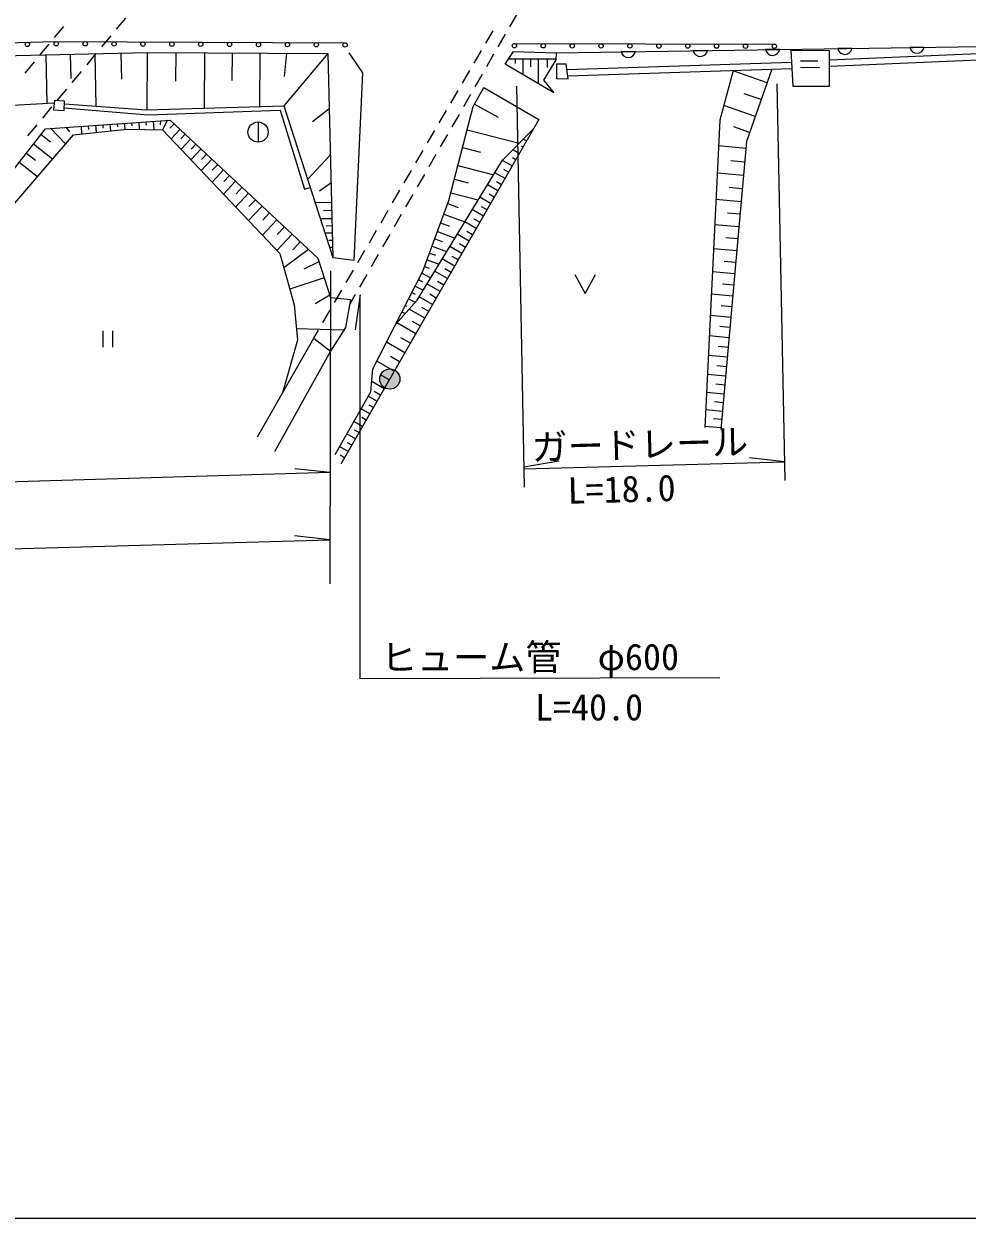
# Model space of a CAD drawing. Units: millimetres at full size, sheet at 1:1000; details may follow other scales. Extents: x 40000 to 680000, y 20000 to 380000.
# Drawn here: x 374806 to 440115, y 205000 to 287694 of the extents above; entities that cross this region are included whole.
import ezdxf
from ezdxf.enums import TextEntityAlignment as Align

# ---------------------------------------------------------------- set-up
doc = ezdxf.new("R2010")
doc.units = ezdxf.units.MM
doc.header["$LTSCALE"] = 1000
for name, color, linetype, lineweight in [('M-BGD', 7, 'Continuous', 13), ('M-STR-HTXT', 7, 'Continuous', 13), ('M-TTL-BAND', 7, 'Continuous', 25)]:
    doc.layers.add(name, color=color, linetype=linetype, lineweight=lineweight)
doc.styles.add('ＭＳ ゴシック', font='')
doc.styles.get('ＭＳ ゴシック').set_extended_font_data('MS Gothic')

msp = doc.modelspace()

# ---------------------------------------------------------------- hatches: boundary and pattern name
at = {"layer": 'M-BGD'}
msp.add_hatch(color=256, dxfattribs=at).paths.add_polyline_path([(400841, 263101, -1), (399441, 263101, -0.41421), (400141, 263801, -0.41421)])

# ---------------------------------------------------------------- linework, layer by layer
for p, q in [((381226, 287328), (381865, 288097)), ((408932, 288359), (408432, 287493)), ((377552, 287517), (376913, 286748)), ((406792, 286360), (407296, 287224)), ((408133, 286973), (407633, 286107)), ((376530, 286286), (375891, 285517)), ((380203, 286097), (380842, 286867)), ((408772, 286329), (426850, 286296)), ((430583, 285203), (457910, 286374)), ((376323, 285556), (376401, 282171)), ((378015, 285596), (378054, 283903)), ((379181, 284867), (379820, 285636)), ((379708, 285635), (379792, 282001)), ((381525, 285676), (381567, 283860)), ((383342, 285718), (383318, 281752)), ((385325, 285706), (385313, 283723)), ((387308, 285694), (387285, 281866)), ((389222, 285683), (389211, 283769)), ((391136, 285671), (391114, 281977)), ((395852, 285642), (392801, 282026)), ((392983, 285660), (392829, 284059)), ((405985, 284979), (406489, 285842)), ((407333, 285587), (406834, 284721)), ((417145, 285779), (416154, 285764)), ((422144, 285852), (421154, 285838)), ((427144, 285926), (426153, 285911)), ((432143, 285999), (431153, 285985)), ((437143, 286073), (436152, 286058)), ((375508, 285055), (374869, 284286)), ((411633, 285256), (408356, 285256)), ((408822, 285256), (408822, 284942)), ((409356, 285256), (409356, 284188)), ((409889, 285256), (409889, 284722)), ((410423, 285256), (410423, 283556)), ((411046, 285256), (411038, 284681)), ((412404, 284539), (427958, 285047)), ((412471, 284099), (427980, 284611)), ((428583, 285125), (429787, 285125)), ((428583, 284694), (429891, 284664)), ((378158, 283636), (378797, 284405)), ((405179, 283597), (405683, 284460)), ((406534, 284201), (406035, 283335)), ((426263, 283622), (423912, 284449)), ((377136, 282405), (377775, 283175)), ((404372, 282215), (404876, 283079)), ((405735, 282815), (405235, 281949)), ((425849, 282447), (424674, 282861)), ((406016, 282143), (407636, 281228)), ((425436, 281272), (423261, 282037)), ((376114, 281175), (376753, 281944)), ((395945, 281805), (394801, 280914)), ((403566, 280833), (404070, 281697)), ((404936, 281429), (404436, 280563)), ((375091, 279944), (375730, 280713)), ((376641, 280462), (377683, 279377)), ((377705, 280536), (377971, 280221)), ((378768, 280610), (378805, 280078)), ((379267, 280644), (379285, 280379)), ((379766, 280679), (379800, 280185)), ((380264, 280714), (380282, 280466)), ((380763, 280748), (380795, 280291)), ((381262, 280783), (381278, 280554)), ((381761, 280818), (381790, 280397)), ((382260, 280852), (382274, 280642)), ((382758, 280887), (382792, 280398)), ((383257, 280922), (383274, 280677)), ((383756, 280956), (383796, 280378)), ((384255, 280991), (384233, 280696)), ((384754, 281026), (384402, 280366)), ((385209, 280781), (384923, 280475)), ((385616, 280400), (384997, 279738)), ((391018, 280904), (391018, 279504)), ((405501, 280362), (409103, 279431)), ((425053, 280184), (423966, 280567)), ((375994, 280043), (376655, 279525)), ((385981, 280059), (385672, 279728)), ((386347, 279717), (385686, 279011)), ((402759, 279451), (403263, 280315)), ((404136, 280043), (403637, 279177)), ((409613, 279592), (409387, 279721)), ((374979, 278749), (375612, 278252)), ((375475, 279382), (376798, 278345)), ((387077, 279034), (386375, 278284)), ((386712, 279376), (386381, 279023)), ((387452, 278683), (387101, 278308)), ((401953, 278069), (402457, 278933)), ((405181, 279126), (406417, 278806)), ((409115, 278724), (408664, 278984)), ((409364, 279158), (409251, 279223)), ((424789, 279071), (422904, 279239)), ((374482, 278115), (375749, 277122)), ((387827, 278332), (387083, 277537)), ((388225, 277960), (387853, 277563)), ((396023, 278608), (394454, 276907)), ((403337, 278657), (402838, 277790)), ((404862, 277889), (407334, 277251)), ((408617, 277857), (407942, 278245)), ((408866, 278291), (408640, 278421)), ((424706, 278129), (423763, 278212)), ((388623, 277588), (387834, 276745)), ((389044, 277194), (388650, 276772)), ((401146, 276687), (401650, 277551)), ((402538, 277271), (402038, 276404)), ((408119, 276990), (407420, 277391)), ((408368, 277424), (408030, 277618)), ((424622, 277186), (422813, 277347)), ((389466, 276800), (388629, 275905)), ((389913, 276381), (389495, 275934)), ((396070, 276672), (395278, 276122)), ((404617, 276942), (405565, 276697)), ((407621, 276123), (406899, 276538)), ((407870, 276557), (407521, 276757)), ((424542, 276282), (423637, 276362)), ((390360, 275963), (389473, 275015)), ((390834, 275519), (390391, 275045)), ((400339, 275306), (400844, 276169)), ((401739, 275885), (401239, 275018)), ((404372, 275994), (406268, 275505)), ((407123, 275256), (406377, 275684)), ((407372, 275689), (407011, 275897)), ((424461, 275378), (422726, 275532)), ((391309, 275076), (390368, 274070)), ((391811, 274606), (391341, 274103)), ((396102, 275337), (394970, 275309)), ((396116, 274771), (395550, 274757)), ((399533, 273924), (400037, 274787)), ((404157, 275251), (404883, 274983)), ((406625, 274389), (405856, 274830)), ((406874, 274822), (406501, 275036)), ((424384, 274510), (423516, 274587)), ((392314, 274135), (391317, 273069)), ((396130, 274205), (395333, 274185)), ((400939, 274499), (400440, 273632)), ((403664, 273918), (404271, 273694)), ((403888, 274525), (405341, 273988)), ((406127, 273522), (405334, 273977)), ((406376, 273955), (405991, 274176)), ((424307, 273642), (422642, 273790)), ((393380, 273138), (392323, 272008)), ((392847, 273637), (392349, 273104)), ((396154, 273205), (395654, 273193)), ((396142, 273705), (395744, 273695)), ((398726, 272542), (399231, 273406)), ((400140, 273112), (399641, 272246)), ((403440, 273311), (404653, 272863)), ((405628, 272654), (404813, 273123)), ((405877, 273088), (405481, 273316)), ((394511, 272081), (392809, 270792)), ((393945, 272610), (393417, 272044)), ((396166, 272705), (395916, 272699)), ((396178, 272205), (395975, 272200)), ((403065, 272297), (404079, 271923)), ((403252, 272804), (403759, 272617)), ((405130, 271787), (404291, 272269)), ((405379, 272221), (404971, 272455)), ((424159, 271977), (422561, 272119)), ((424233, 272809), (423400, 272883)), ((396190, 271705), (396088, 271703)), ((397920, 271160), (398424, 272024)), ((399341, 271726), (398841, 270860)), ((402718, 271359), (403548, 271053)), ((402892, 271828), (403306, 271675)), ((404632, 270920), (403769, 271416)), ((404881, 271354), (404462, 271595)), ((424088, 271178), (423289, 271249)), ((395239, 271211), (394183, 270719)), ((397113, 269778), (397618, 270642)), ((402354, 270429), (402973, 270112)), ((402545, 270890), (402871, 270770)), ((404134, 270053), (403248, 270562)), ((404383, 270487), (403952, 270734)), ((424017, 270379), (422484, 270515)), ((395598, 270106), (393220, 269334)), ((398542, 270340), (398042, 269474)), ((402126, 269984), (402402, 269843)), ((403625, 269167), (402715, 269690)), ((403880, 269610), (403437, 269864)), ((423949, 269612), (423182, 269680)), ((395984, 268917), (394984, 268314)), ((396307, 268396), (396811, 269260)), ((397742, 268954), (397364, 268297)), ((401670, 269094), (401897, 268978)), ((401898, 269539), (402450, 269256)), ((403102, 268256), (402167, 268793)), ((403364, 268711), (402908, 268973)), ((423881, 268846), (422410, 268976)), ((401213, 268205), (401327, 268146)), ((401441, 268650), (401895, 268417)), ((402565, 267321), (401479, 267945)), ((402834, 267789), (402366, 268057)), ((423816, 268110), (423080, 268175)), ((395500, 267014), (396004, 267878)), ((400985, 267760), (401212, 267643)), ((423750, 267374), (422339, 267500)), ((380270, 266436), (380270, 265318)), ((380937, 266436), (380937, 265318)), ((396950, 266488), (393673, 266579)), ((394874, 265941), (395198, 266496)), ((401941, 266234), (400632, 266986)), ((402253, 266778), (401710, 267090)), ((423688, 266668), (422982, 266731)), ((401189, 264925), (399909, 265661)), ((401565, 265580), (400910, 265956)), ((423625, 265963), (422270, 266083)), ((400821, 264285), (400181, 264653)), ((423505, 264608), (422205, 264724)), ((423565, 265285), (422887, 265346)), ((400454, 263645), (399234, 264345)), ((423447, 263958), (422797, 264016)), ((400103, 263035), (399494, 263385)), ((423389, 263308), (422142, 263419)), ((399753, 262425), (398887, 262923)), ((399504, 261992), (399071, 262240)), ((423278, 262061), (422082, 262168)), ((423334, 262685), (422710, 262740)), ((399255, 261558), (398652, 261905)), ((423225, 261463), (422627, 261516)), ((398757, 260691), (398155, 261037)), ((399006, 261124), (398704, 261298)), ((423172, 260865), (422024, 260967)), ((398259, 259824), (397658, 260169)), ((398508, 260257), (398207, 260430)), ((423070, 259716), (421968, 259814)), ((423121, 260290), (422547, 260341)), ((397761, 258957), (397161, 259301)), ((398010, 259390), (397709, 259563)), ((397263, 258089), (396664, 258433)), ((397512, 258523), (397212, 258695)), ((397014, 257656), (396714, 257828))]:
    msp.add_line(p, q, dxfattribs=at)
for points in [[(315405, 284771), (376931, 286472), (397052, 286391)], [(411650, 285698), (456504, 286358), (472981, 286552)], [(315691, 259178), (316585, 282297), (318091, 283876), (347017, 284880), (383341, 285718), (395852, 285642), (396195, 271518), (397676, 271329), (398284, 284312), (397335, 285679)], [(430583, 284758), (457173, 285898), (473029, 286078)], [(423920, 284477), (422991, 281038), (421965, 259739)], [(426595, 284566), (424833, 279558), (423060, 259600)], [(396350, 257886), (398831, 262217), (398957, 263805), (402428, 270573), (404235, 275463), (405914, 281962), (406658, 283279), (410462, 281070), (396753, 257201)], [(376914, 282199), (372795, 281973), (368247, 280686), (365871, 278142), (364576, 275978), (352486, 260650)], [(377613, 282158), (383268, 281750), (392801, 282026), (396195, 271518)], [(377606, 281875), (383403, 281389), (392550, 281714), (394235, 276248), (394626, 276374)], [(358614, 257871), (376303, 280438), (384934, 281038), (395151, 271482), (396035, 268758), (397421, 268612), (397068, 266674), (396026, 265030)], [(359739, 257719), (369941, 270354), (378233, 280017), (381949, 280414), (384402, 280366), (392526, 271793), (393527, 268243), (393742, 265791), (392721, 262154)], [(400529, 266870), (402031, 268570), (407947, 278254), (410111, 280459)], [(412946, 270329), (413662, 269034), (414377, 270329)], [(390989, 259106), (394874, 265941), (396026, 265030), (392168, 258051)]]:
    msp.add_lwpolyline(points, dxfattribs=at)
for points in [[(411650, 285698), (411631, 285195), (410780, 283794), (411505, 282914), (408130, 284915), (408700, 285775)], [(427918, 285850), (428041, 283372), (430583, 283372), (430583, 285835)], [(411683, 284894), (411683, 283903), (412503, 283884), (412350, 284894)], [(376934, 282378), (376860, 281741), (377602, 281696), (377617, 282333)]]:
    msp.add_lwpolyline(points, close=True, dxfattribs=at)
for centre, radius in [((375052, 286270), 150), ((377051, 286322), 150), ((379051, 286314), 150), ((381051, 286306), 150), ((383051, 286298), 150), ((385051, 286290), 150), ((387051, 286282), 150), ((389051, 286274), 150), ((391051, 286265), 150), ((393051, 286257), 150), ((395051, 286249), 150), ((397051, 286241), 150), ((408772, 286179), 150), ((410772, 286176), 150), ((412772, 286172), 150), ((414772, 286168), 150), ((416772, 286164), 150), ((418772, 286161), 150), ((420772, 286157), 150), ((422772, 286153), 150), ((424772, 286150), 150), ((426772, 286146), 150), ((391018, 280204), 700), ((400141, 263101), 700)]:
    msp.add_circle(centre, radius, dxfattribs=at)
for centre in [(416648, 285869), (421648, 285943), (426647, 286016), (431647, 286090), (436646, 286164)]:
    msp.add_arc(centre, 505, 192.01374, 349.67193, dxfattribs=at)
at = {"layer": 'M-STR-HTXT'}
for p, q in [((408905, 283371), (409446, 255609)), ((427510, 256087), (426954, 283549)), ((396040, 270601), (395985, 248921)), ((398096, 268936), (397753, 266505)), ((409418, 257027), (411839, 257435)), ((409421, 256890), (427484, 257379)), ((427484, 257379), (425045, 257655)), ((396004, 256621), (393564, 256891)), ((395993, 251960), (393553, 252234))]:
    msp.add_line(p, q, dxfattribs=at)
for points in [[(422983, 242408), (398080, 242351), (398096, 268936)], [(396004, 256621), (354951, 255401), (323665, 254688), (315858, 254618)], [(279073, 247509), (291468, 248750), (301273, 249500), (311786, 250006), (326941, 250256), (346775, 250583), (395993, 251960)]]:
    msp.add_lwpolyline(points, dxfattribs=at)
at = {"layer": 'M-TTL-BAND'}
msp.add_line((40000, 205000), (579000, 205000), dxfattribs=at)

# ---------------------------------------------------------------- texts
at = {"layer": 'M-STR-HTXT', "style": 'ＭＳ ゴシック'}
for s, rotation, p in [('ガードレール', 1.552, (409996, 256905)), ('L=18.0', 1.552, (412490, 253912)), ('ヒューム管\u3000φ600', 0.131, (399531, 242355)), ('L=40.0', 0.131, (410199, 238901))]:
    msp.add_text(s, height=1833, rotation=rotation, dxfattribs=at).set_placement(p, align=Align.BOTTOM_LEFT)

doc.saveas('drawing.dxf')
